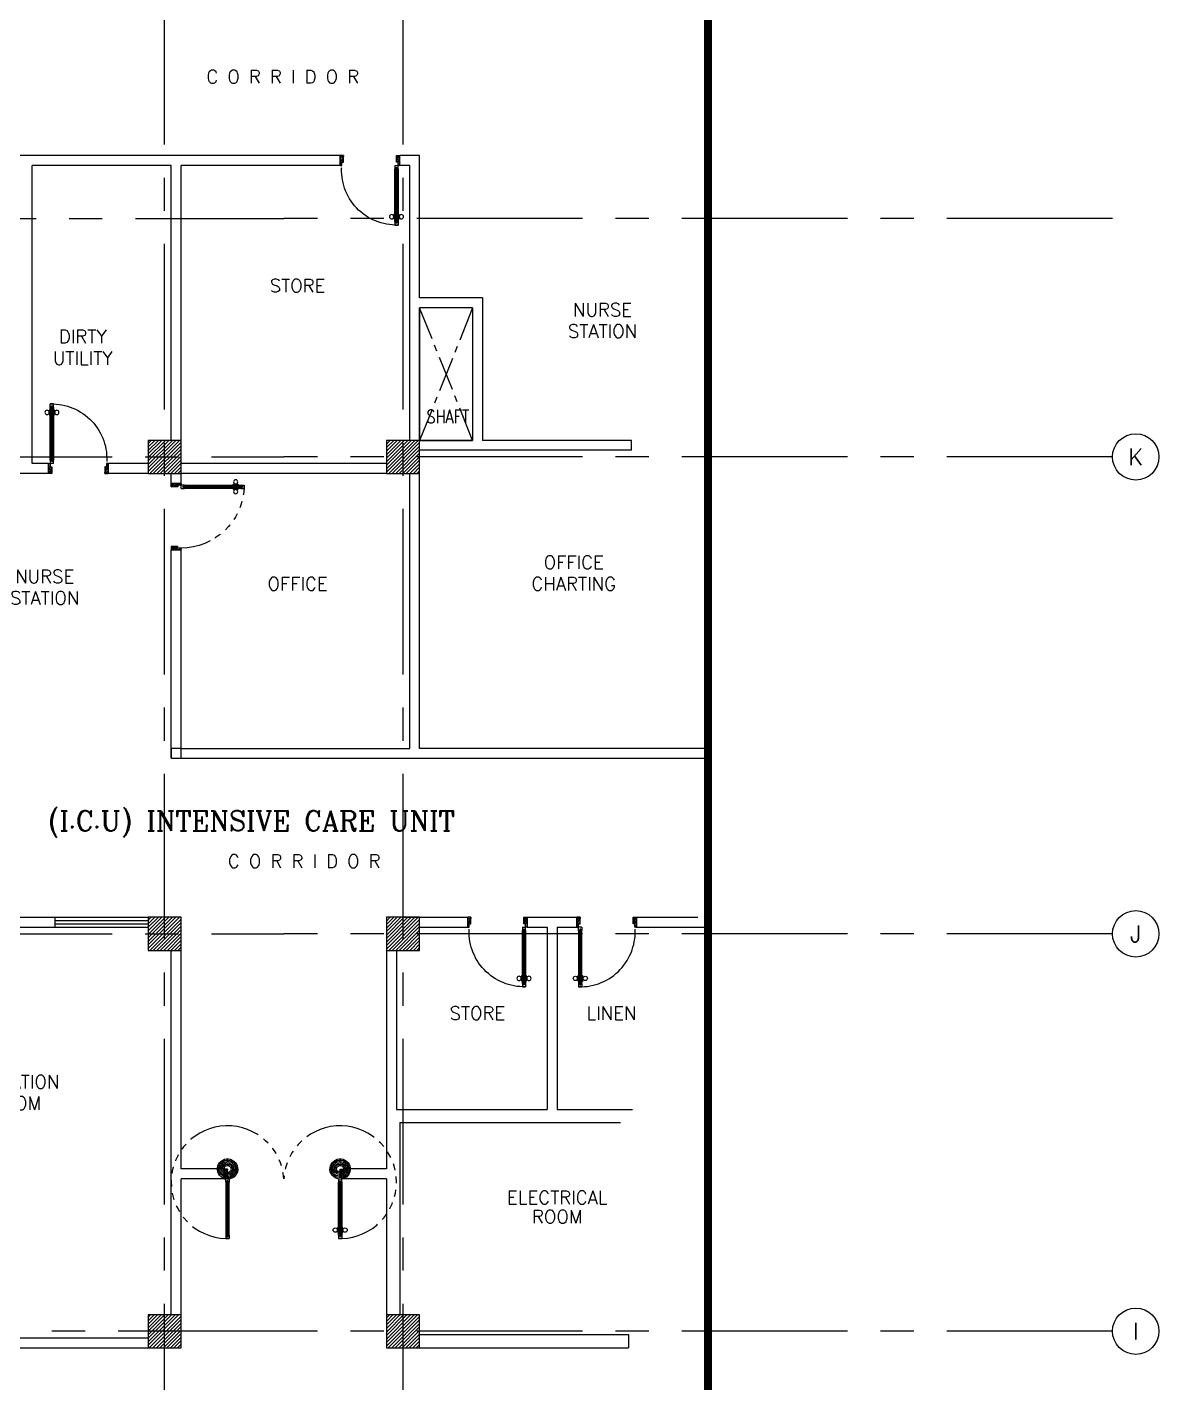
# Model space of a CAD drawing. Extents: x 417866242 to 417866861, y 43498051 to 43498155.
# Drawn here: x 417866843.63 to 417866860.72, y 43498112.86 to 43498133.33 of the extents above; entities that cross this region are included whole.
import ezdxf
from ezdxf.enums import TextEntityAlignment as Align

# ---------------------------------------------------------------- set-up
doc = ezdxf.new("R2010")
doc.units = 0
doc.header["$MEASUREMENT"] = 0
for name, pattern in [('CENTER2', [1.125, 0.75, -0.125, 0.125, -0.125]), ('CENTERX2', [4, 2.5, -0.5, 0.5, -0.5]), ('HIDDEN', [0.375, 0.25, -0.125])]:
    doc.linetypes.add(name, pattern=pattern)
doc.layers.get('0').update_dxf_attribs({"linetype": 'CONTINUOUS'})
for name, color, linetype in [('ALM', 2, 'CONTINUOUS'), ('AX', 11, 'CONTINUOUS'), ('AX-CR', 7, 'CONTINUOUS'), ('AX-TXT', 2, 'CONTINUOUS'), ('AXES', 11, 'CENTERX2'), ('COL', 11, 'CONTINUOUS'), ('DOOR', 11, 'CONTINUOUS'), ('ELEV', 2, 'CONTINUOUS'), ('HAT', 11, 'CONTINUOUS'), ('RM-NAME', 11, 'CONTINUOUS'), ('SHAFT', 11, 'CONTINUOUS'), ('WALL', 11, 'CONTINUOUS'), ('WIN', 11, 'CONTINUOUS')]:
    doc.layers.add(name, color=color, linetype=linetype)
doc.styles.add('ROMANC', font='romanc', dxfattribs={"height": 0.1})
doc.styles.add('ROMANS', font='ROMANS.shx', dxfattribs={"width": 0.6})

# ---------------------------------------------------------------- blocks, each defined once
blk = doc.blocks.new('DOOR90')
at = {"layer": 'DOOR', "color": 7, "linetype": 'ByBlock'}
for p, q in [((-150, 0), (0, 0)), ((-150, 0), (-150, -25)), ((0, -50), (-114, 0)), ((0, -50), (-40, 0)), ((0, -50), (0, 0)), ((-1000, -25), (-1050, -25)), ((-1050, -75), (-1050, -25)), ((-1050, -25), (-1050, -75)), ((-1000, -75), (-1050, -75)), ((-1000, -42), (-1020, -42)), ((-1020, -42), (-1020, -58)), ((-1000, -58), (-1020, -58)), ((-1000, -25), (-1000, -42)), ((-1000, -58), (-1000, -75)), ((-878, -18), (-968, -18)), ((-968, -25), (-968, -18)), ((-968, -75), (-968, -82)), ((-878, -82), (-968, -82)), ((-955, -9), (-890, -9)), ((-955, -18), (-955, -9)), ((-955, -18), (-890, -18)), ((-955, -82), (-890, -82)), ((-955, -82), (-955, -91)), ((-955, -91), (-890, -91)), ((-890, -18), (-890, -9)), ((-890, -82), (-890, -91)), ((-878, -25), (-878, -18)), ((-878, -75), (-878, -82)), ((-200, -25), (-150, -25)), ((-200, -42), (-200, -25)), ((-180, -42), (-200, -42)), ((-200, -58), (-180, -58)), ((-200, -75), (-200, -58)), ((-150, -75), (-200, -75)), ((-180, -58), (-180, -42)), ((-150, -25), (-100, -25)), ((-150, -75), (-150, -25)), ((-100, -25), (-100, -50)), ((0, -50), (-100, -37)), ((-100, -50), (0, -50)), ((-150, -875), (-100, -875)), ((-150, -900), (-150, -875)), ((-150, -900), (0, -900)), ((0, -900), (-150, -900)), ((0, -850), (-114, -900)), ((-100, -875), (-100, -850)), ((0, -850), (-100, -863)), ((-100, -850), (0, -850)), ((0, -850), (-40, -900)), ((0, -850), (0, -900))]:
    blk.add_line(p, q, dxfattribs=at)
at = {"layer": 'DOOR', "linetype": 'ByBlock'}
for p, q in [((-200, -25), (-1000, -25)), ((-200, -42), (-1000, -42)), ((-200, -58), (-1000, -58)), ((-1000, -75), (-200, -75))]:
    blk.add_line(p, q, dxfattribs=at)
at = {"layer": 'DOOR', "color": 7, "linetype": 'ByBlock'}
for centre in [(-923, 24), (-923, -124)]:
    blk.add_circle(centre, 32.4, dxfattribs=at)
for centre, radius, start, end in [((0, -50), 154, 161.1053, 166.2858), ((0, -50), 94.4, 148.0182, 180), ((0, -50), 134, 158.1598, 169.28), ((0, -50), 114, 154.0838, 167.3774), ((0, -50), 74.4, 137.7764, 180), ((0, -50), 54.4, 113.2074, 180), ((0, -50), 34.4, 90, 180), ((0, -50), 14.4, 90, 180), ((0, -850), 154, 193.7142, 198.8947), ((0, -850), 134, 190.72, 201.8402), ((0, -850), 94.4, 180, 211.9818), ((0, -850), 74.4, 180, 222.2236), ((0, -850), 54.4, 180, 246.7926), ((0, -850), 34.4, 180, 270), ((0, -850), 14.4, 180, 270)]:
    blk.add_arc(centre, radius, start, end, dxfattribs=at)
at = {"layer": 'DOOR', "linetype": 'HIDDEN', "ltscale": 0.5}
blk.add_arc((-222, -50), 828, 178.2701, 275.003, dxfattribs=at)
blk = doc.blocks.new('A$C272A55A0')
at = {"layer": 'DOOR', "color": 0, "linetype": 'ByBlock'}
for p, q in [((0, 900), (0, 1050)), ((50, 1050), (0, 1050)), ((50, 950), (50, 1050)), ((1750, 950), (1750, 1050)), ((1750, 1050), (1800, 1050)), ((1800, 1050), (1800, 900)), ((0, 900), (25, 900)), ((25, 950), (50, 950)), ((25, 900), (25, 950)), ((75, 900), (25, 900)), ((25, 850), (25, 900)), ((42, 850), (25, 850)), ((58, 870), (42, 870)), ((42, 870), (42, 850)), ((58, 850), (58, 870)), ((75, 850), (58, 850)), ((75, 900), (75, 850)), ((1725, 900), (1775, 900)), ((1725, 900), (1725, 850)), ((1725, 850), (1742, 850)), ((1742, 870), (1758, 870)), ((1742, 850), (1742, 870)), ((1775, 950), (1750, 950)), ((1758, 870), (1758, 850)), ((1758, 850), (1775, 850)), ((1775, 900), (1775, 950)), ((1800, 900), (1775, 900)), ((1775, 850), (1775, 900)), ((25, 50), (42, 50)), ((25, 50), (25, 0)), ((25, 0), (75, 0)), ((75, 0), (25, 0)), ((42, 50), (42, 30)), ((42, 30), (58, 30)), ((58, 50), (75, 50)), ((58, 50), (58, 30)), ((75, 50), (75, 0)), ((1718, 160), (1709, 160)), ((1709, 95), (1709, 160)), ((1718, 95), (1709, 95)), ((1725, 173), (1718, 173)), ((1718, 173), (1718, 83)), ((1718, 95), (1718, 160)), ((1725, 83), (1718, 83)), ((1742, 50), (1725, 50)), ((1725, 50), (1725, 0)), ((1775, 0), (1725, 0)), ((1725, 0), (1775, 0)), ((1742, 50), (1742, 30)), ((1758, 30), (1742, 30)), ((1775, 50), (1758, 50)), ((1758, 50), (1758, 30)), ((1775, 173), (1782, 173)), ((1775, 83), (1782, 83)), ((1775, 50), (1775, 0)), ((1782, 173), (1782, 83)), ((1782, 160), (1791, 160)), ((1782, 95), (1782, 160)), ((1782, 95), (1791, 95)), ((1791, 95), (1791, 160))]:
    blk.add_line(p, q, dxfattribs=at)
at = {"layer": 'DOOR', "color": 9, "linetype": 'ByBlock'}
for p, q in [((50, 1050), (0, 1010)), ((50, 1050), (0, 937)), ((50, 1050), (37, 950)), ((1750, 1050), (1800, 1010)), ((1750, 1050), (1800, 937)), ((1750, 1050), (1763, 950))]:
    blk.add_line(p, q, dxfattribs=at)
at = {"layer": 'DOOR', "linetype": 'ByBlock'}
for p, q in [((25, 850), (25, 50)), ((42, 850), (42, 50)), ((58, 850), (58, 50)), ((75, 50), (75, 850)), ((1725, 50), (1725, 850)), ((1742, 850), (1742, 50)), ((1758, 850), (1758, 50)), ((1775, 850), (1775, 50))]:
    blk.add_line(p, q, dxfattribs=at)
at = {"layer": 'DOOR', "color": 0, "linetype": 'ByBlock'}
for centre in [(1676, 128), (1824, 128)]:
    blk.add_circle(centre, 32.4, dxfattribs=at)
at = {"layer": 'DOOR', "color": 9, "linetype": 'ByBlock'}
for centre, radius, start, end in [((50, 1050), 54.4, 203.2074, 270), ((50, 1050), 34.4, 180, 270), ((50, 1050), 14.4, 180, 270), ((1750, 1050), 14.4, 270, 0), ((1750, 1050), 34.4, 270, 0), ((1750, 1050), 54.4, 270, 336.7926), ((50, 1050), 74.4, 227.7764, 270), ((50, 1050), 94.4, 238.0182, 270), ((50, 1050), 114, 244.0838, 257.3774), ((50, 1050), 134, 248.1598, 259.28), ((50, 1050), 154, 251.1053, 256.2858), ((1750, 1050), 74.4, 270, 312.2236), ((1750, 1050), 94.4, 270, 301.9818), ((1750, 1050), 114, 282.6226, 295.9162), ((1750, 1050), 134, 280.72, 291.8402), ((1750, 1050), 154, 283.7142, 288.8947)]:
    blk.add_arc(centre, radius, start, end, dxfattribs=at)
at = {"layer": 'DOOR', "linetype": 'HIDDEN', "ltscale": 0.5}
for centre, start, end in [((50, 851), 268.3174, 3.2965), ((1750, 851), 176.7035, 271.6826)]:
    blk.add_arc(centre, 851, start, end, dxfattribs=at)
at = {"layer": 'WALL', "linetype": 'ByBlock'}
blk.add_line((1800, 900), (1800, 1050), dxfattribs=at)
blk = doc.blocks.new('DOOR-10')
at = {"layer": 'DOOR', "color": 0, "linetype": 'ByBlock'}
for p, q in [((-26, 1100), (-76, 1100)), ((-76, 1100), (-26, 1100)), ((-76, 1050), (-76, 1100)), ((-59, 1050), (-76, 1050)), ((-43, 1070), (-59, 1070)), ((-59, 1050), (-59, 1070)), ((-43, 1050), (-43, 1070)), ((-26, 1050), (-43, 1050)), ((-26, 1050), (-26, 1100)), ((-83, 1005), (-92, 1005)), ((-92, 1005), (-92, 940)), ((-83, 940), (-92, 940)), ((-76, 1018), (-83, 1018)), ((-83, 928), (-83, 1018)), ((-83, 1005), (-83, 940)), ((-76, 928), (-83, 928)), ((-26, 1018), (-18, 1018)), ((-26, 928), (-18, 928)), ((-18, 928), (-18, 1018)), ((-18, 1005), (-9, 1005)), ((-18, 1005), (-18, 940)), ((-18, 940), (-9, 940)), ((-9, 1005), (-9, 940)), ((-1001, 0), (-1001, 150)), ((-1001, 150), (-976, 150)), ((-1001, 150), (-1001, 0)), ((-951, 0), (-1001, 0)), ((-976, 150), (-976, 100)), ((-976, 100), (-951, 100)), ((-951, 100), (-951, 0)), ((-76, 200), (-59, 200)), ((-76, 150), (-76, 200)), ((-76, 150), (-26, 150)), ((-59, 200), (-59, 180)), ((-59, 180), (-43, 180)), ((-51, 100), (-51, 0)), ((-26, 100), (-51, 100)), ((-51, 0), (-1, 0)), ((-43, 200), (-26, 200)), ((-43, 180), (-43, 200)), ((-26, 200), (-26, 150)), ((-1, 150), (-26, 150)), ((-26, 150), (-26, 100))]:
    blk.add_line(p, q, dxfattribs=at)
at = {"layer": 'DOOR', "linetype": 'ByBlock'}
for p, q in [((-76, 1050), (-76, 200)), ((-59, 200), (-59, 1050)), ((-43, 200), (-43, 1050)), ((-26, 200), (-26, 1050))]:
    blk.add_line(p, q, dxfattribs=at)
at = {"layer": 'DOOR', "color": 9, "linetype": 'ByBlock'}
for p, q in [((-951, 0), (-1001, 114)), ((-951, 0), (-1001, 40)), ((-951, 0), (-964, 100)), ((-51, 0), (-1, 114)), ((-51, 0), (-37, 100)), ((-51, 0), (-1, 40)), ((-1, 0), (-1, 150))]:
    blk.add_line(p, q, dxfattribs=at)
at = {"layer": 'DOOR', "color": 0, "linetype": 'ByBlock'}
for centre in [(-124, 973), (23, 973)]:
    blk.add_circle(centre, 32.4, dxfattribs=at)
at = {"layer": 'DOOR', "linetype": 'HIDDEN', "ltscale": 0.5}
blk.add_arc((-23, 149), 952, 93.1482, 179.9482, dxfattribs=at)
at = {"layer": 'DOOR', "color": 9, "linetype": 'ByBlock'}
for centre, radius, start, end in [((-951, 0), 154, 103.7142, 108.8947), ((-951, 0), 134, 100.72, 111.8402), ((-951, 0), 94.4, 90, 121.9818), ((-951, 0), 74.4, 90, 132.2236), ((-951, 0), 54.4, 90, 156.7926), ((-951, 0), 34.4, 90, 180), ((-951, 0), 14.4, 90, 180), ((-51, 0), 94.4, 58.0182, 90), ((-51, 0), 74.4, 47.7764, 90), ((-51, 0), 54.4, 23.2074, 90), ((-51, 0), 34.4, 0, 90), ((-51, 0), 14.4, 0, 90), ((-51, 0), 134, 68.1598, 79.28), ((-51, 0), 114, 64.0838, 77.3774), ((-51, 0), 154, 71.1053, 76.2858)]:
    blk.add_arc(centre, radius, start, end, dxfattribs=at)
blk = doc.blocks.new('AXL')
at = {"layer": 'AX-CR'}
blk.add_circle((-350, 0), 350, dxfattribs=at)
at = {"layer": 'AX-TXT', "style": 'ROMANS'}
blk.add_attdef('AX', text='', height=250, dxfattribs=at).set_placement((-350, 0), align=Align.MIDDLE)
blk = doc.blocks.new('*X69')
at = {"color": 0}
for p, q in [((80579, 149522), (81047, 149990)), ((80579, 149575), (80994, 149990)), ((80579, 149628), (80941, 149990)), ((80579, 149681), (80888, 149990)), ((80579, 149734), (80835, 149990)), ((80579, 149787), (80782, 149990)), ((80579, 149840), (80729, 149990)), ((80579, 149893), (80676, 149990)), ((80579, 149946), (80623, 149990)), ((80600, 149490), (81079, 149969)), ((80653, 149490), (81079, 149916)), ((80706, 149490), (81079, 149863)), ((80759, 149490), (81079, 149810)), ((80812, 149490), (81079, 149757)), ((80865, 149490), (81079, 149704)), ((80918, 149490), (81079, 149651)), ((80971, 149490), (81079, 149598)), ((81024, 149490), (81079, 149545)), ((81077, 149490), (81079, 149492))]:
    blk.add_line(p, q, dxfattribs=at)
blk = doc.blocks.new('*X68')
at = {"color": 0}
for p, q in [((84179, 149516), (84653, 149990)), ((84179, 149569), (84600, 149990)), ((84179, 149622), (84547, 149990)), ((84179, 149675), (84494, 149990)), ((84179, 149728), (84441, 149990)), ((84179, 149781), (84388, 149990)), ((84179, 149834), (84335, 149990)), ((84179, 149887), (84282, 149990)), ((84179, 149940), (84229, 149990)), ((84206, 149490), (84679, 149963)), ((84259, 149490), (84679, 149910)), ((84312, 149490), (84679, 149857)), ((84365, 149490), (84679, 149804)), ((84418, 149490), (84679, 149751)), ((84471, 149490), (84679, 149698)), ((84524, 149490), (84679, 149645)), ((84577, 149490), (84679, 149592)), ((84630, 149490), (84679, 149539))]:
    blk.add_line(p, q, dxfattribs=at)
blk = doc.blocks.new('*X67')
at = {"color": 0}
for p, q in [((80579, 155515), (81054, 155990)), ((80579, 155568), (81001, 155990)), ((80579, 155621), (80948, 155990)), ((80579, 155674), (80895, 155990)), ((80579, 155727), (80842, 155990)), ((80579, 155780), (80789, 155990)), ((80579, 155833), (80736, 155990)), ((80579, 155886), (80683, 155990)), ((80579, 155939), (80630, 155990)), ((80607, 155490), (81079, 155962)), ((80660, 155490), (81079, 155909)), ((80713, 155490), (81079, 155856)), ((80766, 155490), (81079, 155803)), ((80819, 155490), (81079, 155750)), ((80872, 155490), (81079, 155697)), ((80925, 155490), (81079, 155644)), ((80978, 155490), (81079, 155591)), ((81031, 155490), (81079, 155538))]:
    blk.add_line(p, q, dxfattribs=at)
blk = doc.blocks.new('*X66')
at = {"color": 0}
for p, q in [((84179, 155509), (84660, 155990)), ((84179, 155562), (84607, 155990)), ((84179, 155615), (84554, 155990)), ((84179, 155668), (84501, 155990)), ((84179, 155721), (84448, 155990)), ((84179, 155774), (84395, 155990)), ((84179, 155827), (84342, 155990)), ((84179, 155880), (84289, 155990)), ((84179, 155933), (84236, 155990)), ((84179, 155986), (84183, 155990)), ((84213, 155490), (84679, 155956)), ((84266, 155490), (84679, 155903)), ((84319, 155490), (84679, 155850)), ((84372, 155490), (84679, 155796)), ((84426, 155490), (84679, 155743)), ((84479, 155490), (84679, 155690)), ((84532, 155490), (84679, 155637)), ((84585, 155490), (84679, 155584)), ((84638, 155490), (84679, 155531))]:
    blk.add_line(p, q, dxfattribs=at)
blk = doc.blocks.new('COL50')
at = {"layer": 'COL'}
blk.add_lwpolyline([(-250, 250), (-250, -250), (250, -250), (250, 250)], close=True, dxfattribs=at)
blk = doc.blocks.new('RM1')
at = {"layer": 'RM-NAME', "style": 'ROMANS'}
for tag, p in [('ROOMNAME1', (0, 324)), ('ROOMNAME2', (0, 0))]:
    blk.add_attdef(tag, text='', height=200, dxfattribs=at).set_placement(p, align=Align.MIDDLE)
blk = doc.blocks.new('*X75')
at = {"color": 0}
for p, q in [((80579, 155515), (81054, 155990)), ((80579, 155568), (81001, 155990)), ((80579, 155621), (80948, 155990)), ((80579, 155674), (80895, 155990)), ((80579, 155727), (80842, 155990)), ((80579, 155780), (80789, 155990)), ((80579, 155833), (80736, 155990)), ((80579, 155886), (80683, 155990)), ((80579, 155939), (80630, 155990)), ((80607, 155490), (81079, 155962)), ((80660, 155490), (81079, 155909)), ((80713, 155490), (81079, 155856)), ((80766, 155490), (81079, 155803)), ((80819, 155490), (81079, 155750)), ((80872, 155490), (81079, 155697)), ((80925, 155490), (81079, 155644)), ((80978, 155490), (81079, 155591)), ((81031, 155490), (81079, 155538))]:
    blk.add_line(p, q, dxfattribs=at)

msp = doc.modelspace()

# ---------------------------------------------------------------- linework, layer by layer
at = {"layer": 'ALM', "linetype": 'ByBlock'}
msp.add_line((417866845.458, 43498113.39), (417866845.708, 43498113.39), dxfattribs=at)
msp.add_line((417866845.458, 43498113.39), (417866845.708, 43498113.39), dxfattribs=at)
msp.add_lwpolyline([(417866845.958, 43498122.44), (417866845.808, 43498122.44), (417866845.808, 43498122.29), (417866845.958, 43498122.29)], close=True, dxfattribs=at)
at = {"layer": 'AXES'}
for p, q in [((417866845.708, 43498075.555), (417866845.708, 43498154.033)), ((417866849.308, 43498075.555), (417866849.308, 43498154.033)), ((417866789.268, 43498130.44), (417866847.508, 43498130.44)), ((417866860.016, 43498130.44), (417866847.508, 43498130.44)), ((417866778.417, 43498126.84), (417866847.508, 43498126.84)), ((417866860.016, 43498126.84), (417866847.508, 43498126.84)), ((417866778.417, 43498119.64), (417866847.508, 43498119.64)), ((417866860.016, 43498119.64), (417866847.508, 43498119.64)), ((417866847.508, 43498113.64), (417866778.417, 43498113.64)), ((417866860.016, 43498113.64), (417866847.508, 43498113.64))]:
    msp.add_line(p, q, dxfattribs=at)
at = {"layer": 'ELEV', "linetype": 'CENTER2', "const_width": 0.12}
msp.add_lwpolyline([(417866853.91, 43498077.686), (417866853.91, 43498144.695)], dxfattribs=at)
at = {"layer": 'SHAFT', "linetype": 'CENTER2', "ltscale": 0.7}
for p, q in [((417866850.358, 43498127.09), (417866849.558, 43498129.09)), ((417866850.358, 43498129.09), (417866849.558, 43498127.09))]:
    msp.add_line(p, q, dxfattribs=at)
at = {"layer": 'WALL', "linetype": 'ByBlock'}
for p, q in [((417866848.358, 43498131.39), (417866841.158, 43498131.39)), ((417866848.358, 43498131.24), (417866848.358, 43498131.39)), ((417866848.358, 43498131.24), (417866848.358, 43498131.39)), ((417866849.558, 43498131.39), (417866849.258, 43498131.39)), ((417866849.258, 43498131.24), (417866849.258, 43498131.39)), ((417866849.558, 43498131.39), (417866849.258, 43498131.39)), ((417866849.258, 43498131.24), (417866849.258, 43498131.39)), ((417866845.808, 43498131.24), (417866843.708, 43498131.24)), ((417866848.358, 43498131.24), (417866845.958, 43498131.24)), ((417866848.358, 43498131.24), (417866847.508, 43498131.24)), ((417866849.408, 43498131.24), (417866849.258, 43498131.24)), ((417866849.408, 43498131.24), (417866849.258, 43498131.24)), ((417866850.358, 43498127.09), (417866849.558, 43498127.09)), ((417866852.758, 43498127.09), (417866850.508, 43498127.09)), ((417866852.758, 43498126.94), (417866852.758, 43498127.09)), ((417866852.758, 43498126.94), (417866849.558, 43498126.94)), ((417866843.958, 43498126.74), (417866843.708, 43498126.74)), ((417866845.458, 43498126.74), (417866844.858, 43498126.74)), ((417866845.458, 43498126.74), (417866844.908, 43498126.74)), ((417866849.058, 43498126.74), (417866845.958, 43498126.74)), ((417866843.958, 43498126.59), (417866843.458, 43498126.59)), ((417866845.458, 43498126.59), (417866844.858, 43498126.59)), ((417866845.458, 43498126.59), (417866844.908, 43498126.59)), ((417866845.958, 43498126.44), (417866845.808, 43498126.44)), ((417866845.958, 43498126.44), (417866845.808, 43498126.44)), ((417866849.058, 43498126.59), (417866845.958, 43498126.59)), ((417866845.958, 43498125.44), (417866845.808, 43498125.44)), ((417866845.958, 43498125.44), (417866845.808, 43498125.44)), ((417866840.558, 43498119.89), (417866844.058, 43498119.89)), ((417866844.058, 43498119.74), (417866844.058, 43498119.89)), ((417866849.308, 43498119.89), (417866850.283, 43498119.89)), ((417866850.283, 43498119.89), (417866850.283, 43498119.74)), ((417866851.183, 43498119.89), (417866851.183, 43498119.74)), ((417866851.183, 43498119.89), (417866851.933, 43498119.89)), ((417866851.933, 43498119.89), (417866851.933, 43498119.74)), ((417866852.833, 43498119.89), (417866852.833, 43498119.74)), ((417866852.833, 43498119.89), (417866853.758, 43498119.89)), ((417866841.308, 43498119.74), (417866844.058, 43498119.74)), ((417866849.558, 43498119.74), (417866850.283, 43498119.74)), ((417866851.183, 43498119.74), (417866851.483, 43498119.74)), ((417866851.483, 43498119.74), (417866851.483, 43498116.99)), ((417866851.633, 43498119.74), (417866851.633, 43498116.99)), ((417866851.633, 43498119.74), (417866851.933, 43498119.74)), ((417866852.833, 43498119.74), (417866853.908, 43498119.74)), ((417866845.808, 43498113.89), (417866845.808, 43498119.39)), ((417866845.958, 43498116.09), (417866845.958, 43498119.39)), ((417866849.058, 43498119.409), (417866849.058, 43498116.09)), ((417866849.208, 43498119.39), (417866849.208, 43498116.99)), ((417866849.208, 43498116.99), (417866851.483, 43498116.99)), ((417866851.633, 43498116.99), (417866852.771, 43498116.99)), ((417866849.258, 43498116.79), (417866852.589, 43498116.79)), ((417866849.258, 43498116.79), (417866849.258, 43498113.89)), ((417866846.608, 43498116.09), (417866845.958, 43498116.09)), ((417866846.608, 43498116.09), (417866846.608, 43498115.94)), ((417866846.608, 43498116.09), (417866846.608, 43498115.94)), ((417866849.058, 43498116.09), (417866848.408, 43498116.09)), ((417866848.408, 43498116.09), (417866848.408, 43498115.94)), ((417866848.408, 43498116.09), (417866848.408, 43498115.94)), ((417866845.958, 43498113.89), (417866845.958, 43498115.94)), ((417866846.608, 43498115.94), (417866845.958, 43498115.94)), ((417866849.058, 43498115.94), (417866848.408, 43498115.94)), ((417866849.058, 43498115.94), (417866849.058, 43498113.89)), ((417866842.428, 43498113.54), (417866845.458, 43498113.54)), ((417866849.558, 43498113.59), (417866852.708, 43498113.59)), ((417866842.228, 43498113.39), (417866845.458, 43498113.39)), ((417866849.558, 43498113.39), (417866852.708, 43498113.39))]:
    msp.add_line(p, q, dxfattribs=at)
at = {"layer": 'WALL'}
for p, q in [((417866849.558, 43498129.24), (417866849.558, 43498131.39)), ((417866843.708, 43498126.74), (417866843.708, 43498131.24)), ((417866845.808, 43498127.09), (417866845.808, 43498131.24)), ((417866845.808, 43498127.09), (417866845.808, 43498131.24)), ((417866845.958, 43498126.44), (417866845.958, 43498131.24)), ((417866845.958, 43498126.44), (417866845.958, 43498131.24)), ((417866849.408, 43498127.09), (417866849.408, 43498131.24)), ((417866849.408, 43498127.09), (417866849.408, 43498129.905)), ((417866850.508, 43498129.24), (417866849.558, 43498129.24)), ((417866849.558, 43498122.44), (417866849.558, 43498129.09)), ((417866850.358, 43498129.09), (417866849.558, 43498129.09)), ((417866849.558, 43498129.09), (417866849.558, 43498127.09)), ((417866850.358, 43498129.09), (417866850.358, 43498127.09)), ((417866850.508, 43498129.24), (417866850.508, 43498127.09)), ((417866849.558, 43498127.09), (417866850.358, 43498127.09)), ((417866843.958, 43498126.59), (417866843.958, 43498126.74)), ((417866844.858, 43498126.59), (417866844.858, 43498126.74)), ((417866845.808, 43498126.44), (417866845.808, 43498126.59)), ((417866845.808, 43498126.44), (417866845.808, 43498126.59)), ((417866849.408, 43498122.44), (417866849.408, 43498126.59)), ((417866845.808, 43498122.29), (417866845.808, 43498125.44)), ((417866845.958, 43498122.44), (417866845.958, 43498125.44)), ((417866845.958, 43498122.44), (417866849.408, 43498122.44)), ((417866853.908, 43498122.44), (417866849.558, 43498122.44)), ((417866845.808, 43498122.29), (417866853.91, 43498122.29)), ((417866852.708, 43498113.59), (417866852.708, 43498113.39))]:
    msp.add_line(p, q, dxfattribs=at)
at = {"layer": 'WALL', "linetype": 'ByBlock', "ltscale": 0.3}
for points in [[(417866845.458, 43498126.59), (417866845.958, 43498126.59), (417866845.958, 43498127.09), (417866845.458, 43498127.09)], [(417866849.058, 43498126.59), (417866849.558, 43498126.59), (417866849.558, 43498127.09), (417866849.058, 43498127.09)], [(417866845.958, 43498119.89), (417866845.458, 43498119.89), (417866845.458, 43498119.39), (417866845.958, 43498119.39)], [(417866849.558, 43498119.89), (417866849.058, 43498119.89), (417866849.058, 43498119.39), (417866849.558, 43498119.39)], [(417866845.458, 43498113.39), (417866845.958, 43498113.39), (417866845.958, 43498113.89), (417866845.458, 43498113.89)], [(417866849.058, 43498113.39), (417866849.558, 43498113.39), (417866849.558, 43498113.89), (417866849.058, 43498113.89)]]:
    msp.add_lwpolyline(points, close=True, dxfattribs=at)
at = {"layer": 'WIN', "linetype": 'ByBlock'}
for p, q in [((417866844.058, 43498119.89), (417866845.458, 43498119.89)), ((417866844.058, 43498119.84), (417866845.458, 43498119.84)), ((417866844.058, 43498119.79), (417866845.458, 43498119.79)), ((417866844.058, 43498119.74), (417866845.458, 43498119.74))]:
    msp.add_line(p, q, dxfattribs=at)

# ---------------------------------------------------------------- block references
at = {"layer": 'AX', "xscale": 0.0009999871253967285, "yscale": 0.001000002026557922, "zscale": 0.001}
for p, values in [((417866860.716, 43498126.84), {'AX': 'K'}), ((417866860.716, 43498119.64), {'AX': 'J'}), ((417866860.716, 43498113.64), {'AX': 'I'})]:
    msp.add_blockref('AXL', p, dxfattribs=at).add_auto_attribs(values)
at = {"layer": 'COL', "xscale": 0.0009999871253967285, "yscale": 0.001000002026557922, "zscale": 0.001}
for p in [(417866845.708, 43498126.84), (417866845.708, 43498126.84), (417866849.308, 43498126.84), (417866845.708, 43498119.64), (417866849.308, 43498119.64), (417866845.708, 43498113.64), (417866849.308, 43498113.64)]:
    msp.add_blockref('COL50', p, dxfattribs=at)
at = {"layer": 'DOOR', "color": 0, "linetype": 'ByBlock', "yscale": 0.001000002026557922, "zscale": 0.001}
for p, xscale, rotation in [((417866849.258, 43498131.39), -0.001000002026557922, 270), ((417866843.958, 43498126.59), -0.001000002026557922, 90), ((417866851.183, 43498119.89), -0.001000002026557922, 270), ((417866851.933, 43498119.89), 0.001000002026557922, 90)]:
    msp.add_blockref('DOOR90', p, dxfattribs=dict(at, xscale=xscale, rotation=rotation))
at = {"layer": 'DOOR', "color": 0, "linetype": 'ByBlock', "ltscale": 0.3, "xscale": -0.001000002026557922, "yscale": 0.001000002026557922, "zscale": 0.001, "rotation": 270}
msp.add_blockref('DOOR-10', (417866845.808, 43498126.44), dxfattribs=at)
at = {"layer": 'DOOR', "color": 0, "linetype": 'ByBlock', "xscale": 0.0009999871253967285, "yscale": 0.001000002026557922, "zscale": 0.001}
msp.add_blockref('A$C272A55A0', (417866846.608, 43498115.039), dxfattribs=at)
at = {"layer": 'HAT', "xscale": 0.0009999871253967285, "yscale": 0.001000002026557922, "zscale": 0.001}
for name, p in [('*X67', (417866764.879, 43497971.1)), ('*X75', (417866764.879, 43497971.1)), ('*X66', (417866764.879, 43497971.1)), ('*X67', (417866764.879, 43497963.9)), ('*X66', (417866764.879, 43497963.9)), ('*X69', (417866764.879, 43497963.9)), ('*X68', (417866764.879, 43497963.9))]:
    msp.add_blockref(name, p, dxfattribs=at)
at = {"layer": 'RM-NAME'}
ref = msp.add_blockref('RM1', (417866847.492, 43498132.581), dxfattribs=dict(at, xscale=0.0009999871253967285, yscale=0.001000002026557922, zscale=0.001))
ref.add_attrib('ROOMNAME2', 'C O R R I D O R', dxfattribs={"height": 0.2, "style": 'ROMANS'}).set_placement((417866847.492, 43498132.581), align=Align.MIDDLE)
ref = msp.add_blockref('RM1', (417866847.716, 43498129.426), dxfattribs=dict(at, xscale=0.0009999871253967285, yscale=0.001000002026557922, zscale=0.001))
ref.add_attrib('ROOMNAME2', 'STORE', dxfattribs={"height": 0.2, "style": 'ROMANS'}).set_placement((417866847.716, 43498129.426), align=Align.MIDDLE)
ref = msp.add_blockref('RM1', (417866852.319, 43498128.738), dxfattribs=dict(at, xscale=0.0009999871253967285, yscale=0.001000002026557922, zscale=0.001))
ref.add_attrib('ROOMNAME2', 'STATION', dxfattribs={"height": 0.2, "style": 'ROMANS'}).set_placement((417866852.319, 43498128.738), align=Align.MIDDLE)
ref.add_attrib('ROOMNAME1', 'NURSE', dxfattribs={"height": 0.2, "style": 'ROMANS'}).set_placement((417866852.319, 43498129.062), align=Align.MIDDLE)
ref = msp.add_blockref('RM1', (417866844.473, 43498128.333), dxfattribs=dict(at, xscale=0.0009999871253967285, yscale=0.001000002026557922, zscale=0.001))
ref.add_attrib('ROOMNAME2', 'UTILITY', dxfattribs={"height": 0.2, "style": 'ROMANS'}).set_placement((417866844.473, 43498128.333), align=Align.MIDDLE)
ref.add_attrib('ROOMNAME1', 'DIRTY', dxfattribs={"height": 0.2, "style": 'ROMANS'}).set_placement((417866844.473, 43498128.657), align=Align.MIDDLE)
ref = msp.add_blockref('RM1', (417866851.884, 43498124.925), dxfattribs=dict(at, xscale=0.0009999871253967285, yscale=0.001000002026557922, zscale=0.001))
ref.add_attrib('ROOMNAME2', 'CHARTING', dxfattribs={"height": 0.2, "style": 'ROMANS'}).set_placement((417866851.884, 43498124.925), align=Align.MIDDLE)
ref.add_attrib('ROOMNAME1', 'OFFICE', dxfattribs={"height": 0.2, "style": 'ROMANS'}).set_placement((417866851.884, 43498125.249), align=Align.MIDDLE)
ref = msp.add_blockref('RM1', (417866843.899, 43498124.711), dxfattribs=dict(at, xscale=0.0009999871253967285, yscale=0.001000002026557922, zscale=0.001))
ref.add_attrib('ROOMNAME2', 'STATION', dxfattribs={"height": 0.2, "style": 'ROMANS'}).set_placement((417866843.899, 43498124.711), align=Align.MIDDLE)
ref.add_attrib('ROOMNAME1', 'NURSE', dxfattribs={"height": 0.2, "style": 'ROMANS'}).set_placement((417866843.899, 43498125.034), align=Align.MIDDLE)
ref = msp.add_blockref('RM1', (417866847.716, 43498124.925), dxfattribs=dict(at, xscale=0.0009999871253967285, yscale=0.001000002026557922, zscale=0.001))
ref.add_attrib('ROOMNAME2', 'OFFICE', dxfattribs={"height": 0.2, "style": 'ROMANS'}).set_placement((417866847.716, 43498124.925), align=Align.MIDDLE)
ref = msp.add_blockref('RM1', (417866847.816, 43498120.736), dxfattribs=dict(at, xscale=0.0009999871253967285, yscale=0.001000002026557922, zscale=0.001))
ref.add_attrib('ROOMNAME2', 'C O R R I D O R', dxfattribs={"height": 0.2, "style": 'ROMANS'}).set_placement((417866847.816, 43498120.736), align=Align.MIDDLE)
ref = msp.add_blockref('RM1', (417866850.429, 43498118.443), dxfattribs=dict(at, xscale=0.0009999871253967285, yscale=0.001000002026557922, zscale=0.001))
ref.add_attrib('ROOMNAME2', 'STORE', dxfattribs={"height": 0.2, "style": 'ROMANS'}).set_placement((417866850.429, 43498118.443), align=Align.MIDDLE)
ref = msp.add_blockref('RM1', (417866852.454, 43498118.443), dxfattribs=dict(at, xscale=0.0009999871253967285, yscale=0.001000002026557922, zscale=0.001))
ref.add_attrib('ROOMNAME2', 'LINEN', dxfattribs={"height": 0.2, "style": 'ROMANS'}).set_placement((417866852.454, 43498118.443), align=Align.MIDDLE)
ref = msp.add_blockref('RM1', (417866843.465, 43498117.083), dxfattribs=dict(at, xscale=0.0009999871253967285, yscale=0.001000002026557922, zscale=0.001))
ref.add_attrib('ROOMNAME2', 'ROOM', dxfattribs={"height": 0.2, "style": 'ROMANS'}).set_placement((417866843.465, 43498117.083), align=Align.MIDDLE)
ref.add_attrib('ROOMNAME1', 'ISOLATION', dxfattribs={"height": 0.2, "style": 'ROMANS'}).set_placement((417866843.465, 43498117.407), align=Align.MIDDLE)
ref = msp.add_blockref('RM1', (417866851.635, 43498115.37), dxfattribs=dict(at, xscale=0.0009999871253967285, yscale=0.001000002026557922, zscale=0.001))
ref.add_attrib('ROOMNAME2', 'ROOM', dxfattribs={"height": 0.2, "style": 'ROMANS'}).set_placement((417866851.635, 43498115.37), align=Align.MIDDLE)
ref.add_attrib('ROOMNAME1', 'ELECTRICAL', dxfattribs={"height": 0.2, "style": 'ROMANS'}).set_placement((417866851.635, 43498115.658), align=Align.MIDDLE)

# ---------------------------------------------------------------- texts
at = {"layer": 'RM-NAME', "style": 'ROMANS', "width": 0.8}
msp.add_text('SHAFT', height=0.2, dxfattribs=at).set_placement((417866849.983, 43498127.451), align=Align.MIDDLE)
at = {"layer": 'RM-NAME', "style": 'ROMANC'}
msp.add_text('(I.C.U) INTENSIVE CARE UNIT', height=0.3, dxfattribs=at).set_placement((417866847.015, 43498121.325), align=Align.MIDDLE)

doc.saveas('drawing.dxf')
